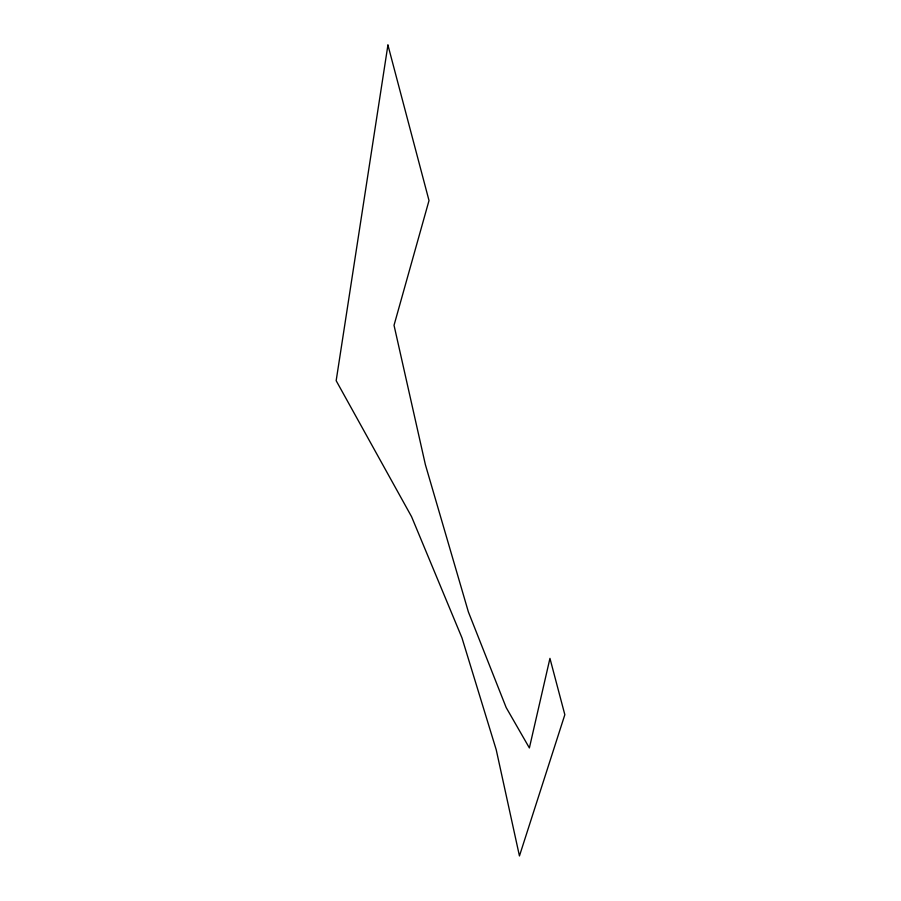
<?xml version="1.0" encoding="UTF-8"?>
<svg xmlns="http://www.w3.org/2000/svg" width="901" height="901" viewBox="0 0 901 901"><rect width="100%" height="100%" fill="white"/><g stroke="black" fill="none" stroke-linecap="round" stroke-linejoin="round"><path stroke-width="1.35" d="M387.926 45.05L336.163 380.695L411.577 516.701L461.954 637.818L496.226 749.778L519.449 855.95L564.837 714.707L549.948 658.372L529.383 747.943L506.182 707.578L468.385 611.937L425.385 464.679L394.03 325.284L429.011 200.551L387.926 45.05"/></g></svg>
